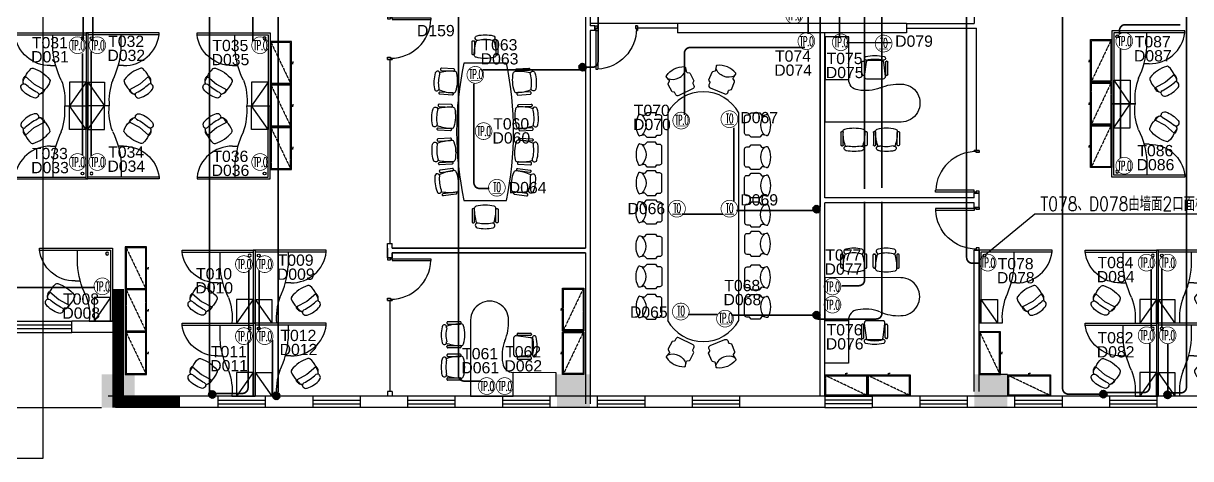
# Model space of a CAD drawing. Header units: millimetres. Extents: x 837 to 93978, y 508 to 34543.
# Drawn here: x 27248 to 58259, y 508 to 12070 of the extents above; entities that cross this region are included whole.
import ezdxf
from ezdxf.enums import TextEntityAlignment as Align

# ---------------------------------------------------------------- set-up
doc = ezdxf.new("R2010")
doc.units = ezdxf.units.MM
doc.linetypes.add('DASH', pattern=[0.35, 0.25, -0.1])
for name, color, linetype in [('F-fur', 8, 'Continuous'), ('PDS-V', 3, 'Continuous'), ('WALL', 8, 'Continuous'), ('WINDOW', 8, 'Continuous'), ('WINDOW_TEXT', 8, 'Continuous'), ('图层1', 8, 'Continuous'), ('图层2', 8, 'Continuous'), ('图层4', 8, 'Continuous'), ('电气设备', 4, 'Continuous'), ('电气连接线', 4, 'Continuous')]:
    doc.layers.add(name, color=color, linetype=linetype)
doc.styles.add('ARIAL', font='ARIAL.TTF')
doc.styles.add('IDQSTYLE', font='romanc.shx', dxfattribs={"width": 0.7, "bigfont": 'hzfs3.shx'})
doc.styles.add('SIMPLEX', font='SIMPLEX.SHX')

# ---------------------------------------------------------------- blocks, each defined once
blk = doc.blocks.new('A$C10FB1B64')
at = {"layer": 'F-fur'}
for p, q in [((40, 1540), (0, 1540)), ((0, 1540), (0, 0)), ((40, 1540), (40, 40)), ((965, 1360), (916, 1325)), ((921, 1319), (1083, 1131)), ((1083, 1131), (1199, 913)), ((340, 740), (40, 740)), ((690, 790), (690, 681)), ((1254, 939), (1203, 906)), ((1040, 40), (1540, 390)), ((1540, 490), (1540, 0)), ((40, 40), (1540, 40)), ((0, 0), (1540, 0))]:
    blk.add_line(p, q, dxfattribs=at)
blk.add_lwpolyline([(1540, 390), (1540, 40), (1040, 40), (1040, 390)], close=True, dxfattribs=at)
blk.add_circle((115, 115), 30, dxfattribs=at)
for centre, radius, start, end in [((-52, 804), 742, 358.9358, 82.8929), ((227, -991), 1734, 63.6429, 86.2684), ((1422, 1658), 1174, 248.814, 275.7904)]:
    blk.add_arc(centre, radius, start, end, dxfattribs=at)
for centre, major_axis, start_param, end_param in [((1079, 927), (-298, 298), -0.403049, 0.092097), ((923, 1322), (-5.14, 5.14), 0.308697, 1.430486), ((926, 1301), (-12.5, 12.5), -1.301454, -0.54503), ((1063, 1191), (-127, 127), -0.635982, 0.056251), ((1020, 1195), (-123, 123), -0.963916, -0.461556), ((1058, 1386), (14.8, 14.8), 3.597668, 3.80544), ((1055, 1390), (-17.6, 17.6), 2.376726, 2.802782), ((1050, 1406), (-29.2, 29.2), 2.757139, 3.432729), ((1121, 1355), (-35.2, 35.2), 0.395613, 1.540845), ((161, 500), (874, 874), 5.972474, 6.224567), ((1082, 1390), (-3.92, 3.92), 3.282962, 4.531988), ((1144, 1341), (-53.3, 53.3), -0.160476, 0.062201), ((1143, 1336), (55.9, 55.9), 0.164484, 1.361381), ((835, 962), (399, 399), 5.806759, 6.390282), ((787, 1169), (-30.2, 30.2), 0.086926, 1.163311), ((1438, 1374), (-513, 513), 1.094972, 1.677291), ((1131, 1091), (127, 127), 4.286808, 4.979041), ((1120, 1050), (-123, 123), 3.233819, 3.736179), ((1305, 1086), (-35.2, 35.2), 1.231418, 2.37665), ((1312, 1016), (14.8, 14.8), 2.108416, 2.316187), ((1315, 1012), (17.6, 17.6), 1.540277, 1.966334), ((1327, 1001), (-29.2, 29.2), -0.660466, 0.015124), ((1324, 1037), (3.92, 3.92), 6.094257, 7.343283), ((1301, 1112), (-53.3, 53.3), 2.710062, 2.932738), ((1296, 1113), (-55.9, 55.9), 2.981679, 4.178576), ((1012, 842), (30.2, 30.2), 3.179511, 4.25637), ((891, 1201), (-298, 298), 2.680166, 3.175312), ((1203, 913), (-5.14, 5.14), 1.341777, 2.463566), ((1185, 923), (12.5, 12.5), 4.888089, 5.644514)]:
    blk.add_ellipse(centre, major_axis=major_axis, ratio=1, start_param=start_param, end_param=end_param, dxfattribs=at)
blk = doc.blocks.new('A$C63C96F4B')
at = {"layer": '图层1', "color": 8, "linetype": 'DASH', "ltscale": 0.5}
blk.add_line((880, 20), (20, 430), dxfattribs=at)
at = {"layer": '图层1'}
for p in [(424, 480), (450, 450), (476, 480)]:
    blk.add_line(p, (450, 480), dxfattribs=at)
blk.add_lwpolyline([(0, 450), (900, 450), (900, 0), (0, 0)], close=True, dxfattribs=at)
at = {"layer": '图层1', "color": 8, "linetype": 'DASH', "ltscale": 0.5}
blk.add_lwpolyline([(20, 430), (880, 430), (880, 20), (20, 20)], close=True, dxfattribs=at)
blk = doc.blocks.new('A$C2497704E')
at = {"layer": '图层2'}
blk.add_blockref('A$C63C96F4B', (0, 0), dxfattribs=at)
blk = doc.blocks.new('A$C49FA00D0')
at = {"layer": '图层4'}
for p, q in [((22, 100), (22, 915)), ((22, 915), (62, 915)), ((62, 100), (62, 914)), ((22, 100), (62, 100))]:
    blk.add_line(p, q, dxfattribs=at)
for points in [[(0, 0), (45, 0), (45, 60), (22, 60), (22, 100), (0, 100), (0, 0), (0, 100)], [(900, 0), (855, 0), (855, 60), (877, 60), (877, 100), (900, 100), (900, 0), (900, 100)]]:
    blk.add_lwpolyline(points, close=True, dxfattribs=at)
at = {"layer": '图层4', "color": 8}
blk.add_arc((22, 60), 855, 0, 87.3185, dxfattribs=at)
blk = doc.blocks.new('A$C170833A6')
at = {"layer": '图层1'}
for p, q in [((1500, 1503), (1501, 2403)), ((1501, 2403), (2001, 2403)), ((2001, 2403), (2000, 1503)), ((676, 1605), (676, 1865)), ((696, 1885), (706, 1885)), ((726, 1865), (726, 1605)), ((770, 1866), (733, 1566)), ((1082, 1910), (820, 1910)), ((1169, 1566), (1131, 1866)), ((1176, 1865), (1176, 1605)), ((1206, 1885), (1196, 1885)), ((1226, 1605), (1226, 1865)), ((706, 1585), (696, 1585)), ((782, 1510), (1119, 1510)), ((1196, 1585), (1206, 1585)), ((2000, 1503), (1500, 1503)), ((2000, 1503), (1500, 1503)), ((2000, 1503), (1500, 1503)), ((2000, 603), (2000, 1503)), ((400, 604), (2000, 603)), ((433, 385), (433, 125)), ((463, 405), (453, 405)), ((483, 125), (483, 385)), ((933, 125), (933, 385)), ((953, 405), (963, 405)), ((983, 385), (983, 125)), ((1116, 385), (1116, 125)), ((1146, 405), (1136, 405)), ((1166, 125), (1166, 385)), ((1616, 124), (1616, 384)), ((1636, 404), (1646, 404)), ((1666, 384), (1666, 124)), ((453, 105), (463, 105)), ((963, 105), (953, 105)), ((1136, 105), (1146, 105)), ((1646, 104), (1636, 104))]:
    blk.add_line(p, q, dxfattribs=at)
for centre, radius, start, end in [((766, 1946), 37.5, 104.4432, 284.4432), ((950, 1232), 775, 75.4882, 104.4432), ((1135, 1946), 37.5, 255.4882, 75.4882), ((696, 1865), 20, 89.9657, 179.9657), ((706, 1865), 20, 359.9657, 89.9657), ((820, 1860), 50, 89.9657, 172.8407), ((950, 1232), 700, 75.4882, 104.4432), ((1082, 1860), 50, 7.0907, 89.9657), ((1196, 1865), 20, 89.9657, 179.9657), ((1206, 1865), 20, 359.9657, 89.9657), ((696, 1605), 20, 179.9657, 269.9657), ((706, 1605), 20, 269.9657, 359.9657), ((782, 1560), 50, 172.8407, 269.9657), ((1119, 1560), 50, 269.9657, 7.0907), ((1196, 1605), 20, 179.9657, 269.9657), ((1206, 1605), 20, 269.9657, 359.9657), ((1287, 1493), 214, 275.5003, 2.7155), ((400, 1004), 400, 89.9657, 269.9657), ((447, 421), 984, 66.6557, 92.7458), ((1153, 2160), 894, 249.3345, 279.9673), ((453, 385), 20, 89.9657, 179.9657), ((463, 385), 20, 359.9657, 89.9657), ((529, 407), 50, 104.2713, 178.8924), ((1398, 391), 919, 178.8924, 197.9895), ((708, -295), 775, 75.6601, 104.2713), ((18, 392), 919, 341.9419, 1.0389), ((887, 407), 50, 1.0389, 75.6601), ((953, 385), 20, 89.9657, 179.9657), ((963, 385), 20, 359.9657, 89.9657), ((1136, 385), 20, 89.9657, 179.9657), ((1146, 385), 20, 359.9657, 89.9657), ((1212, 407), 50, 104.2713, 178.8924), ((2081, 390), 919, 178.8924, 197.9895), ((1391, -296), 775, 75.6601, 104.2713), ((701, 391), 919, 341.9419, 1.0389), ((1570, 407), 50, 1.0389, 75.6601), ((1636, 384), 20, 89.9657, 179.9657), ((1646, 384), 20, 359.9657, 89.9657), ((453, 125), 20, 179.9657, 269.9657), ((463, 125), 20, 269.9657, 359.9657), ((550, 49), 50, 77.8305, 257.8305), ((572, 122), 50, 197.9895, 213.0883), ((709, 783), 800, 257.8305, 282.1009), ((709, 783), 700, 257.8305, 282.1009), ((866, 49), 50, 282.1009, 102.1009), ((845, 122), 50, 326.8431, 341.9419), ((953, 125), 20, 179.9657, 269.9657), ((963, 125), 20, 269.9657, 359.9657), ((1136, 125), 20, 179.9657, 269.9657), ((1146, 125), 20, 269.9657, 359.9657), ((1233, 49), 50, 77.8305, 257.8305), ((1254, 122), 50, 197.9895, 213.0883), ((1391, 782), 800, 257.8305, 282.1009), ((1391, 782), 700, 257.8305, 282.1009), ((1549, 49), 50, 282.1009, 102.1009), ((1528, 122), 50, 326.8431, 341.9419), ((1636, 124), 20, 179.9657, 269.9657), ((1646, 124), 20, 269.9657, 359.9657)]:
    blk.add_arc(centre, radius, start, end, dxfattribs=at)
blk = doc.blocks.new('ACH-02')
blk.add_lwpolyline([(-168, 0, -0.414214), (-214, 45), (-214, 92, 0.170304), (-219, 106), (-259, 136), (-259, 309, -0.234288), (-250, 327), (-210, 358, 0.382399), (-204, 388), (-222, 461, -0.429722), (-213, 492, -0.248835), (213, 492, -0.429722), (222, 461), (204, 388, 0.382399), (210, 358), (250, 327, -0.234288), (259, 309), (259, 136), (219, 106, 0.170304), (214, 92), (214, 45, -0.414214), (168, 0)], format="xyb", close=True)
blk.add_arc((0, 627), 294, 223.497, 316.503)
blk = doc.blocks.new('ID8')
at = {"layer": 'F-fur'}
for points in [[(-179, -136, -0.065976), (-184, -125, -0.08352), (-229, 177, -0.337612), (-191, 225, -0.125493), (191, 225, -0.337612), (229, 177, -0.08352), (184, -125, -0.267206)], [(184, -125, -0.065976), (179, -136, -0.106297)]]:
    blk.add_lwpolyline(points, format="xyb", dxfattribs=at)
for points in [[(-255, -126), (-245, -126, 0.414214), (-225, -106), (-225, 154, 0.414214), (-245, 174), (-255, 174, 0.414214), (-275, 154), (-275, -106, 0.414214)], [(255, -126), (245, -126, -0.414214), (225, -106), (225, 154, -0.414214), (245, 174), (255, 174, -0.414214), (275, 154), (275, -106, -0.414214)], [(147, -133, -1), (168, -231, -0.106297), (-168, -231, -1), (-147, -133, 0.106297)]]:
    blk.add_lwpolyline(points, format="xyb", close=True, dxfattribs=at)
blk = doc.blocks.new('A$C34BC2B30')
for p, q in [((1563, 3472), (663, 3472)), ((663, 579), (1563, 579))]:
    blk.add_line(p, q)
for centre, start, end in [((7560, 2026), 168.157, 191.843), ((-5334, 2026), 348.157, 11.843)]:
    blk.add_arc(centre, 7047, start, end)
at = {"layer": 'F-fur', "extrusion": (0, 0, -1), "xscale": -1, "zscale": -1}
for p, rotation in [((-1113, 3820), 180), ((-1943, 3084), 266.6891459565077), ((-238, 2329), 92.43755472869), ((-243, 1609), 86.43755472869003), ((-1920, 960), 277.5624452713099)]:
    blk.add_blockref('ID8', p, dxfattribs=dict(at, rotation=rotation))
at = {"layer": 'F-fur', "extrusion": (0, 0, -1), "zscale": -1}
for p, rotation in [((-283, 3084), 93.31085404349227), ((-1989, 2329), 267.56244527131), ((-1983, 1609), 273.56244527131), ((-306, 960), 82.43755472869002)]:
    blk.add_blockref('ID8', p, dxfattribs=dict(at, rotation=rotation))
blk.add_blockref('ID8', (-1113, 231), dxfattribs=at)
blk = doc.blocks.new('_WBLK')
for p, q in [((-0.5, 0.5), (0.5, 0.5)), ((0.5, 0.1667), (-0.5, 0.1667)), ((0.5, -0.1667), (-0.5, -0.1667)), ((-0.5, -0.5), (0.5, -0.5))]:
    blk.add_line(p, q)
at = {"layer": 'WINDOW_TEXT', "style": 'SIMPLEX', "flags": 9}
blk.add_attdef('A', text='', height=1, dxfattribs=at).set_placement((0, 1.5), align=Align.MIDDLE)
blk = doc.blocks.new('_FZH')
blk.add_solid([(-0.5, -0.5), (0.5, -0.5), (-0.5, 0.5), (0.5, 0.5)])
blk = doc.blocks.new('sczn1')
at = {"layer": '电气设备', "const_width": 15}
for points in [[(-99, 97, -1), (254, 97, -1.674875)], [(-99, 97, 1), (254, 97, 1.674875)]]:
    blk.add_lwpolyline(points, format="xyb", dxfattribs=at)
at = {"layer": '电气设备', "style": 'IDQSTYLE', "width": 0.4}
blk.add_text('TP.O', height=200, dxfattribs=at).set_placement((-58, -5))
blk = doc.blocks.new('sczn6')
at = {"layer": '电气设备', "const_width": 15}
for points in [[(-203, 23, -1), (151, 23, -1.674875)], [(-203, 23, 1), (151, 23, 1.674875)]]:
    blk.add_lwpolyline(points, format="xyb", dxfattribs=at)
blk.add_lwpolyline([(-124, -92), (68, -92)], dxfattribs=at)
at = {"layer": '电气设备', "style": 'IDQSTYLE', "width": 0.4}
blk.add_text('TO', height=200, dxfattribs=at).set_placement((-101, -64))
blk = doc.blocks.new('sczn2')
at = {"layer": '电气设备', "const_width": 15}
for points in [[(-210, -38, -1), (144, -38, -1.674875)], [(-210, -38, 1), (144, -38, 1.674875)]]:
    blk.add_lwpolyline(points, format="xyb", dxfattribs=at)
blk.add_lwpolyline([(-131, -153), (60, -153)], dxfattribs=at)
at = {"layer": '电气设备', "style": 'IDQSTYLE', "width": 0.4}
blk.add_text('TP.O', height=200, dxfattribs=at).set_placement((-162, -125))
blk = doc.blocks.new('Scz4')
at = {"layer": '电气设备'}
for p, q in [((-74, -17), (10, 67)), ((-73, -35), (28, 65)), ((-71, 5), (-12, 64)), ((-68, -50), (42, 61)), ((-62, -62), (55, 54)), ((-54, -74), (66, 46)), ((-44, -83), (76, 37)), ((-33, -91), (84, 25)), ((-20, -97), (90, 12)), ((-5, -102), (94, -3)), ((13, -103), (96, -20)), ((36, -99), (92, -43))]:
    blk.add_line(p, q, dxfattribs=at)
at = {"layer": '电气设备', "const_width": 10}
blk.add_lwpolyline([(11, 67, -0.198912), (71, 42, -0.198912), (96, -18, -0.198912), (71, -78, -0.198912), (11, -103, -0.198912), (-49, -78, -0.198912), (-74, -18, -0.198912), (-49, 42, -0.198912)], format="xyb", close=True, dxfattribs=at)

msp = doc.modelspace()

# ---------------------------------------------------------------- linework, layer by layer
at = {"layer": 'PDS-V'}
for p, q in [((27762, 13191), (27762, 508)), ((27762, 508), (20396, 508))]:
    msp.add_line(p, q, dxfattribs=at)
at = {"layer": 'WALL'}
for p, q in [((52808, 5929), (54119, 7007)), ((54119, 7007), (59555, 7007))]:
    msp.add_line(p, q, dxfattribs=at)
at = {"layer": 'WINDOW'}
for p, q in [((42305, 15441), (42305, 12007)), ((42305, 15315), (42305, 12007)), ((52511, 14023), (52511, 12070)), ((42179, 12373), (42179, 6098)), ((44629, 12070), (42305, 12070)), ((42431, 12007), (42305, 12007)), ((42305, 11881), (42305, 1965)), ((42431, 11881), (42305, 11881)), ((42431, 12007), (42431, 11881)), ((44629, 11944), (43565, 11944)), ((44629, 12070), (44629, 11818)), ((50710, 12070), (44629, 12070)), ((50710, 11818), (44629, 11818)), ((48416, 2166), (48416, 11818)), ((48542, 7433), (48542, 11818)), ((50710, 12070), (52511, 12070)), ((50710, 12070), (50710, 11818)), ((50710, 11944), (52574, 11944)), ((52574, 8693), (52574, 11944)), ((36987, 11113), (36987, 6224)), ((44365, 9694), (44365, 4175)), ((46255, 4175), (46255, 9694)), ((52511, 7433), (52511, 7559)), ((52637, 7559), (52511, 7559)), ((52511, 7433), (52511, 7559)), ((52637, 7559), (52511, 7559)), ((52637, 7181), (52637, 7559)), ((52637, 7181), (52637, 7559)), ((52511, 7433), (48542, 7433)), ((52511, 7433), (48542, 7433)), ((52511, 7307), (48542, 7307)), ((52511, 7307), (48542, 7307)), ((48542, 2166), (48542, 7307)), ((52511, 7181), (52511, 7307)), ((52511, 7181), (52511, 7307)), ((52637, 7181), (52511, 7181)), ((52637, 7181), (52511, 7181)), ((36924, 5846), (36924, 6224)), ((36924, 6224), (37050, 6224)), ((37050, 6098), (37050, 6224)), ((36924, 6098), (36924, 5846)), ((42179, 6098), (37050, 6098)), ((37050, 6098), (42179, 6098)), ((37050, 5846), (37050, 5972)), ((37050, 5972), (42179, 5972)), ((42179, 5972), (37050, 5972)), ((37050, 5972), (37050, 5846)), ((42179, 5972), (42179, 1965)), ((42305, 5972), (42305, 2166)), ((52637, 6047), (52511, 6047)), ((52511, 2292), (52511, 6047)), ((52637, 2292), (52637, 6047)), ((36924, 5846), (37050, 5846)), ((36987, 4712), (36987, 2292)), ((28533, 3855), (28533, 4157)), ((29768, 4157), (28533, 4157)), ((29768, 3855), (28533, 3855)), ((53393, 2746), (52952, 2746)), ((36924, 2292), (36924, 2166)), ((37050, 2292), (36924, 2292)), ((37050, 2292), (37050, 2166)), ((24148, 1864), (29327, 1864)), ((32414, 2166), (29503, 2166)), ((32414, 1864), (29692, 1864)), ((32414, 2166), (32414, 1864)), ((33674, 2166), (33674, 1864)), ((34934, 2166), (33674, 2166)), ((34934, 1864), (33674, 1864)), ((34934, 2166), (34934, 1864)), ((36194, 2166), (36194, 1864)), ((37454, 2166), (36194, 2166)), ((37454, 1864), (36194, 1864)), ((37454, 2166), (37454, 1864)), ((38714, 2166), (38714, 1864)), ((39974, 2166), (38714, 2166)), ((39974, 1864), (38714, 1864)), ((39974, 2166), (39974, 1864)), ((41234, 2166), (41234, 1864)), ((42494, 2166), (41234, 2166)), ((42494, 1864), (41234, 1864)), ((42494, 2166), (42494, 1864)), ((43754, 2166), (43754, 1864)), ((45014, 2166), (43754, 2166)), ((45014, 1864), (43754, 1864)), ((45014, 2166), (45014, 1864)), ((48542, 2166), (46274, 2166)), ((46274, 2166), (46274, 1864)), ((48542, 1864), (46274, 1864)), ((48542, 2166), (48542, 1864)), ((51062, 2166), (49802, 2166)), ((49802, 2166), (49802, 1864)), ((51062, 1864), (49802, 1864)), ((51062, 2166), (51062, 1864)), ((53582, 2166), (52322, 2166)), ((52322, 2166), (52322, 1864)), ((53582, 1864), (52322, 1864)), ((53582, 2166), (53582, 1864)), ((56102, 2166), (54842, 2166)), ((54842, 2166), (54842, 1864)), ((56102, 1864), (54842, 1864)), ((56102, 2166), (56102, 1864)), ((58622, 2166), (57362, 2166)), ((57362, 2166), (57362, 1864)), ((58622, 1864), (57362, 1864))]:
    msp.add_line(p, q, dxfattribs=at)
at = {"layer": 'WINDOW', "const_width": 315}
msp.add_lwpolyline([(31406, 2022), (29768, 2022), (29768, 5014)], dxfattribs=at)
at = {"layer": 'WINDOW'}
for centre, start, end in [((45310, 9174), 28.8443, 151.1557), ((45310, 4696), 208.8443, 331.1557)]:
    msp.add_arc(centre, 1079, start, end, dxfattribs=at)
at = {"layer": '电气连接线'}
msp.add_line((49112, 11557), (50299, 11557), dxfattribs=at)
at = {"layer": '电气连接线', "const_width": 44.1}
for points in [[(55911, 2222), (55008, 2222, -0.414214), (54857, 2373), (54857, 16744)], [(39393, 2569), (38957, 2569, -0.414214), (38806, 2720), (38806, 16685)], [(42145, 10903), (42365, 10903, 0.414214), (42516, 11054), (42516, 16670)], [(52663, 5699), (52459, 5699, -0.414214), (52308, 5850), (52308, 16674)], [(57636, 2254), (57996, 2254, 0.414214), (58147, 2405), (58147, 16712)], [(31210, 12813), (31210, 12797, -0.414214), (31059, 12646), (28987, 12646, 0.414214), (28836, 12495), (28836, 11650)], [(29090, 11596), (29090, 12332, -0.414214), (29241, 12483), (31566, 12483, 0.414214), (31717, 12634), (31717, 12777)], [(57982, 12035), (56520, 12035, 0.414214), (56369, 11883), (56369, 11780)], [(48011, 11428), (44961, 11428, 0.414214), (44810, 11277), (44810, 9634)], [(39218, 10468), (39218, 7835, 0.414214), (39369, 7684), (39631, 7684)], [(48343, 4217), (49906, 4217, 0.414214), (50057, 4369), (50057, 7336)], [(48988, 5102), (49444, 5102, 0.414214), (49595, 5254), (49595, 7336)], [(32294, 2240), (33065, 2240, 0.414214), (33217, 2391), (33217, 3612)], [(55974, 2263), (57021, 2263, 0.414214), (57172, 2414), (57172, 3568)]]:
    msp.add_lwpolyline(points, format="xyb", dxfattribs=at)
for points in [[(48101, 11791), (48101, 16696)], [(48414, 7186), (48414, 16709)], [(48931, 11716), (48931, 16702)], [(49595, 7668), (49595, 16644)], [(50057, 7701), (50057, 16702)], [(32196, 2198), (32196, 12880)], [(33345, 12777), (33345, 11592)], [(34019, 2281), (34019, 12880)], [(28818, 11270), (28818, 8554)], [(29053, 8536), (29053, 11324)], [(56391, 11397), (56391, 8486)], [(39446, 10833), (42057, 10833)], [(46119, 7333), (46119, 9303)], [(44744, 7002), (45837, 7002)], [(46185, 7101), (48290, 7101)], [(33236, 5517), (33236, 3933)], [(33516, 5507), (33516, 3923)], [(57208, 3997), (57208, 5535)], [(57494, 5553), (57494, 3979)], [(24411, 5058), (29151, 5058)], [(45688, 4336), (44909, 4336)], [(48274, 4319), (46086, 4319)], [(33865, 2208), (33865, 3657)], [(57655, 3568), (57655, 2210)]]:
    msp.add_lwpolyline(points, dxfattribs=at)

# ---------------------------------------------------------------- block references
at = {"layer": 'WINDOW'}
for name, p, xscale, yscale, zscale, rotation in [('A$C49FA00D0', (36924, 12247), 1.259999999998399, 1.259999999998399, 1.26, 270), ('A$C10FB1B64', (28964, 11818), -1.259999999998399, 1.259999999998399, 1.26, 90), ('A$C10FB1B64', (28913, 11818), 1.259999999998399, 1.259999999998399, 1.26, 270), ('A$C10FB1B64', (33802, 11818), -1.259999999998399, 1.259999999998399, 1.26, 90), ('A$C49FA00D0', (42431, 12007), -1.260000000009313, 1.259999999998399, 1.26, 180), ('A$C10FB1B64', (56164, 11868), 1.259999999998399, 1.259999999998399, 1.26, 270), ('A$C2497704E', (33802, 10454), -1.259999999998399, 1.259999999998399, 1.26, 270), ('A$C2497704E', (56164, 10505), 1.259999999998399, 1.259999999998399, 1.26, 90), ('ACH-02', (44849, 10246), 1.260000000011054, 1.259999999998399, 1.26, 26.68959933153172), ('ACH-02', (45690, 10278), -1.259999999996306, 1.259999999998399, 1.26, 337.7101046636677), ('A$C2497704E', (33802, 9320), -1.259999999998399, 1.259999999998399, 1.26, 270), ('A$C2497704E', (56164, 9371), 1.259999999998399, 1.259999999998399, 1.26, 90), ('A$C10FB1B64', (56164, 7988), -1.259999999998399, 1.259999999998399, 1.26, 270), ('A$C10FB1B64', (28964, 7937), 1.259999999998399, 1.259999999998399, 1.26, 90), ('A$C10FB1B64', (28913, 7937), -1.259999999998399, 1.259999999998399, 1.26, 270), ('A$C10FB1B64', (33802, 7937), 1.259999999998399, 1.259999999998399, 1.26, 90), ('ACH-02', (44211, 9369), -1.259999999998399, 1.259999999998399, 1.26, 90), ('ACH-02', (46409, 9369), 1.259999999998399, 1.259999999998399, 1.26, 270), ('A$C2497704E', (33802, 8186), -1.259999999998399, 1.259999999998399, 1.26, 270), ('A$C2497704E', (56164, 8237), 1.259999999998399, 1.259999999998399, 1.26, 90), ('ACH-02', (44211, 8584), -1.259999999998399, 1.259999999998399, 1.26, 90), ('ACH-02', (46409, 8517), 1.259999999998399, 1.259999999998399, 1.26, 270), ('A$C49FA00D0', (52637, 7559), 1.259999999998399, 1.259999999998399, 1.26, 90), ('ACH-02', (44211, 7827), -1.259999999998399, 1.259999999998399, 1.26, 90), ('ACH-02', (46409, 7760), 1.259999999998399, 1.259999999998399, 1.26, 270), ('ACH-02', (44211, 7058), 1.259999999998399, 1.259999999998399, 1.26, 90), ('ACH-02', (46409, 6991), -1.259999999998399, 1.259999999998399, 1.26, 270), ('A$C49FA00D0', (52637, 7181), -1.259999999998399, 1.259999999998399, 1.26, 90), ('ACH-02', (46409, 6211), -1.259999999998399, 1.259999999998399, 1.26, 270), ('ACH-02', (44211, 6144), 1.259999999998399, 1.259999999998399, 1.26, 90), ('A$C10FB1B64', (29616, 6098), -1.259999999998399, 1.259999999998399, 1.26, 90), ('A$C2497704E', (29956, 4997), -1.259999999998399, 1.259999999998399, 1.26, 270), ('A$C10FB1B64', (33405, 6047), -1.259999999998399, 1.259999999998399, 1.26, 90), ('A$C10FB1B64', (33355, 6047), 1.259999999998399, 1.259999999998399, 1.26, 270), ('A$C170833A6', (51061, 6075), 1.260000000009313, 1.259999999998399, 1.26, 180), ('A$C10FB1B64', (52637, 6047), 1.259999999998399, 1.259999999998399, 1.26, 270), ('A$C10FB1B64', (57399, 6047), -1.259999999998399, 1.259999999998399, 1.26, 90), ('A$C10FB1B64', (57349, 6047), 1.259999999998399, 1.259999999998399, 1.26, 270), ('A$C49FA00D0', (36924, 5846), 1.259999999998399, 1.259999999998399, 1.26, 270), ('ACH-02', (44211, 5343), 1.259999999998399, 1.259999999998399, 1.26, 90), ('ACH-02', (46409, 5321), -1.259999999998399, 1.259999999998399, 1.26, 270), ('A$C2497704E', (29956, 3880), -1.259999999998399, 1.259999999998399, 1.26, 270), ('A$C63C96F4B', (42141, 3905), 1.259999999998399, 1.259999999998399, 1.26, 90), ('A$C170833A6', (38370, 4691), 1.259999999998399, 1.259999999998399, 1.26, 270), ('ACH-02', (44211, 4538), -1.259999999998399, 1.259999999998399, 1.26, 90), ('ACH-02', (46409, 4538), 1.259999999998399, 1.259999999998399, 1.26, 270), ('A$C10FB1B64', (33405, 4107), -1.259999999998399, 1.259999999998399, 1.26, 90), ('A$C10FB1B64', (33355, 4107), 1.259999999998399, 1.259999999998399, 1.26, 270), ('A$C10FB1B64', (57399, 4107), -1.259999999998399, 1.259999999998399, 1.26, 90), ('A$C10FB1B64', (57349, 4107), 1.259999999998399, 1.259999999998399, 1.26, 270), ('A$C2497704E', (29956, 2746), -1.259999999998399, 1.259999999998399, 1.26, 270), ('A$C63C96F4B', (42141, 2746), 1.259999999998399, 1.259999999998399, 1.26, 90), ('ACH-02', (44849, 3624), -1.260000000011054, 1.259999999998399, 1.26, 153.3104006684683), ('A$C2497704E', (52637, 2746), -1.259999999998399, 1.259999999998399, 1.26, 270), ('ACH-02', (45690, 3592), 1.259999999996306, 1.259999999998399, 1.26, 202.2898953363323), ('_WBLK', (33044, 2015), 1260, 302.4000000000742, 1260, 180), ('_WBLK', (35564, 2015), 1260, 302.4000000000742, 1260, 180), ('_WBLK', (38084, 2015), 1260, 302.4000000000742, 1260, 180), ('_WBLK', (40604, 2015), 1260, 302.4000000000742, 1260, 180), ('_WBLK', (43124, 2015), 1260, 302.4000000000742, 1260, 180), ('_WBLK', (45644, 2015), 1260, 302.400000000147, 1260, 180), ('_WBLK', (51692, 2015), 1260, 302.4000000000015, 1260, 180), ('_WBLK', (54212, 2015), 1260, 302.4000000000742, 1260, 180), ('_WBLK', (56732, 2015), 1260, 302.400000000147, 1260, 180)]:
    msp.add_blockref(name, p, dxfattribs=dict(at, xscale=xscale, yscale=yscale, zscale=zscale, rotation=rotation))
for name, p, xscale, yscale, zscale in [('A$C34BC2B30', (38113, 6638), 1.260000000009313, 1.259999999998399, 1.26), ('A$C170833A6', (51068, 8688), -1.260000000009313, 1.259999999998399, 1.26), ('_WBLK', (26643, 4006), 3780, 302.3999999999651, 3780), ('_FZH', (29768, 2305), 882, 882, 1008), ('_FZH', (41864, 2305), 882, 882, 1008), ('A$C63C96F4B', (48542, 2166), 1.260000000009313, 1.259999999998399, 1.26), ('A$C63C96F4B', (49676, 2166), 1.260000000009313, 1.259999999998399, 1.26), ('_FZH', (52952, 2305), 882, 882, 1008), ('A$C63C96F4B', (53406, 2166), 1.260000000009313, 1.259999999998399, 1.26), ('_WBLK', (49172, 2015), 1260, 302.4000000000015, 1260)]:
    msp.add_blockref(name, p, dxfattribs=dict(at, xscale=xscale, yscale=yscale, zscale=zscale))
at = {"layer": '电气连接线', "xscale": 1.260000000009313, "yscale": 1.259999999998399, "zscale": 1.26}
for name, p in [('sczn1', (47628, 12162)), ('sczn1', (47952, 11473)), ('sczn1', (48866, 11446)), ('sczn1', (56398, 11477)), ('sczn1', (28590, 11367)), ('sczn1', (29114, 11367)), ('sczn1', (33440, 11367)), ('sczn6', (50135, 11505)), ('sczn2', (39298, 10750)), ('Scz4', (42089, 10928)), ('sczn2', (44766, 9536)), ('sczn6', (46038, 9496)), ('sczn1', (39377, 9085)), ('sczn1', (28590, 8265)), ('sczn1', (29114, 8265)), ('sczn1', (33440, 8265)), ('sczn1', (56398, 8167)), ('sczn6', (39860, 7674)), ('sczn6', (44645, 7118)), ('sczn6', (46038, 7118)), ('Scz4', (48306, 7157)), ('sczn1', (33008, 5552)), ('sczn1', (33561, 5552)), ('sczn1', (52771, 5592)), ('sczn1', (56990, 5592)), ('sczn1', (57550, 5592)), ('sczn1', (29249, 4962)), ('sczn1', (48646, 4958)), ('sczn1', (48646, 4476)), ('sczn6', (44747, 4386)), ('sczn2', (45931, 4274)), ('Scz4', (48306, 4342)), ('sczn1', (33008, 3639)), ('sczn1', (33561, 3639)), ('sczn1', (56990, 3663)), ('sczn1', (57550, 3663)), ('sczn1', (39460, 2314)), ('sczn1', (39937, 2314)), ('Scz4', (32253, 2236)), ('Scz4', (33953, 2199)), ('Scz4', (55927, 2245)), ('Scz4', (57629, 2226))]:
    msp.add_blockref(name, p, dxfattribs=at)

# ---------------------------------------------------------------- texts
at = {"layer": 'PDS-V', "style": 'ARIAL'}
for s, p in [('D159', (38206, 11877)), ('T031', (27952, 11556)), ('T032', (29978, 11593)), ('T035', (32747, 11482)), ('T063', (39895, 11501)), ('D079', (50910, 11598)), ('T087', (57251, 11582)), ('D031', (27956, 11183)), ('D032', (29982, 11219)), ('D035', (32750, 11108)), ('D063', (39899, 11128)), ('T074', (47693, 11201)), ('T075', (49064, 11138)), ('D087', (57254, 11208)), ('D074', (47697, 10827)), ('D075', (49068, 10765)), ('T070', (43943, 9759)), ('D067', (46797, 9567)), ('T060', (40208, 9401)), ('D070', (43947, 9385)), ('D060', (40212, 9027)), ('T033', (27952, 8613)), ('T034', (29978, 8650)), ('T036', (32747, 8539)), ('T086', (57321, 8690)), ('D033', (27956, 8239)), ('D034', (29982, 8276)), ('D086', (57325, 8316)), ('D036', (32750, 8165)), ('D064', (40645, 7708)), ('D069', (46797, 7382)), ('D066', (43798, 7150)), ('T009', (34481, 5781)), ('T077', (49031, 5918)), ('D077', (49034, 5544)), ('T078', (53609, 5687)), ('T084', (56262, 5717)), ('T010', (32314, 5419)), ('D009', (34485, 5408)), ('D078', (53613, 5314)), ('D084', (56266, 5343)), ('D010', (32318, 5046)), ('T068', (46346, 5106)), ('T008', (28781, 4749)), ('D068', (46350, 4733)), ('D008', (28785, 4375)), ('D065', (43864, 4401)), ('T076', (49064, 3931)), ('T012', (34554, 3781)), ('T082', (56262, 3719)), ('T011', (32709, 3351)), ('D012', (34558, 3407)), ('T061', (39382, 3297)), ('T062', (40525, 3347)), ('D076', (49068, 3557)), ('D082', (56266, 3345)), ('D011', (32713, 2977)), ('D062', (40529, 2973)), ('D061', (39386, 2923))]:
    msp.add_text(s, height=300, dxfattribs=at).set_placement(p, align=Align.MIDDLE)
at = {"layer": 'PDS-V', "style": 'IDQSTYLE', "width": 0.8}
msp.add_text('T078、D078由墙面2口面板引出', height=378, dxfattribs=at).set_placement((54267, 7087))

doc.saveas('drawing.dxf')
